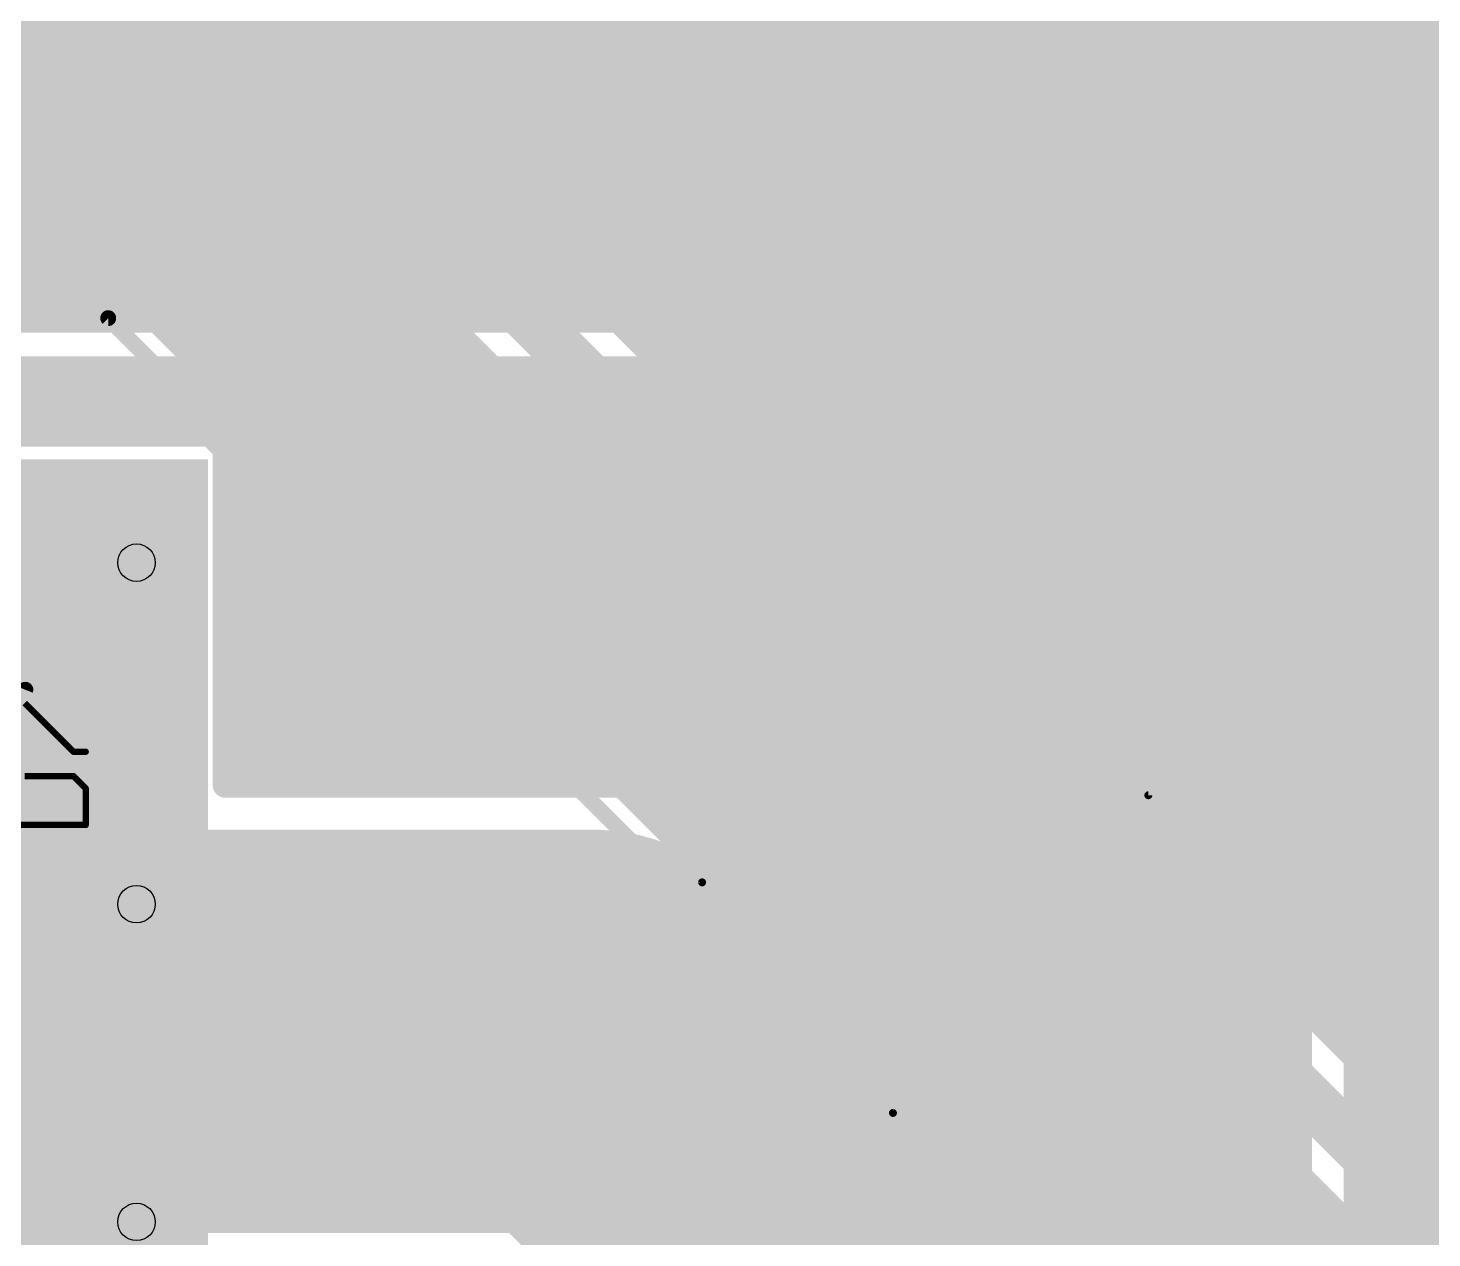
# Model space of a CAD drawing. Extents: x 0 to 10.8, y 0 to 6.1.
# Drawn here: x 8.835 to 9.719, y 2.176 to 2.938 of the extents above; entities that cross this region are included whole.
import ezdxf

# ---------------------------------------------------------------- set-up
doc = ezdxf.new("R2010")
doc.units = 0
for name, color, linetype in [('1', 22, 'CONTINUOUS'), ('116', 253, 'CONTINUOUS'), ('16', 175, 'CONTINUOUS'), ('17', 82, 'CONTINUOUS'), ('18', 82, 'CONTINUOUS'), ('21', 253, 'CONTINUOUS'), ('25', 253, 'CONTINUOUS'), ('29', 253, 'CONTINUOUS'), ('30', 253, 'CONTINUOUS'), ('44', 253, 'CONTINUOUS')]:
    doc.layers.add(name, color=color, linetype=linetype)

# ---------------------------------------------------------------- blocks, each defined once
blk = doc.blocks.new('RECT')
blk.add_solid([(-0.5, -0.5), (0.5, -0.5), (-0.5, 0.5), (0.5, 0.5)])
blk = doc.blocks.new('ROUNDP')
at = {"const_width": 0.5}
blk.add_lwpolyline([(0, -0.25, 1), (0, 0.25, 1), (0, -0.25)], format="xyb", dxfattribs=at)
blk = doc.blocks.new('SQUAREV')
blk.add_solid([(-0.5, -0.5), (0.5, -0.5), (-0.5, 0.5), (0.5, 0.5)])

msp = doc.modelspace()

# ---------------------------------------------------------------- linework, layer by layer
at = {"layer": '1'}
for points, const_width in [([(9.689984, 2.872858), (9.689984, 3.154622)], 0.254), ([(8.660047, 2.872858), (9.689984, 2.872858)], 0.254), ([(9.709732, 2.722858), (9.747882, 2.733079)], 0.016), ([(8.240169, 2.72), (10.134984, 2.72)], 0.016), ([(8.640295, 2.722858), (9.670232, 2.722858)], 0.016), ([(9.670232, 2.722858), (9.709732, 2.722858)], 0.016), ([(8.270854, 2.704), (10.134984, 2.704)], 0.016), ([(8.290685, 2.688), (10.134984, 2.688)], 0.016), ([(8.949449, 2.682039), (8.431193, 2.682039)], 0.016), ([(8.958819, 2.672669), (8.949449, 2.682039)], 0.016), ([(8.958819, 2.461039), (8.958819, 2.672669)], 0.016), ([(8.958819, 2.672), (10.134984, 2.672)], 0.016), ([(8.958819, 2.656), (10.122161, 2.656)], 0.016), ([(8.958819, 2.64), (10.106161, 2.64)], 0.016), ([(8.958819, 2.624), (10.090161, 2.624)], 0.016), ([(8.958819, 2.608), (9.763539, 2.608)], 0.016), ([(8.958819, 2.592), (9.717937, 2.592)], 0.016), ([(9.730154, 2.599055), (9.694811, 2.57865)], 0.016), ([(8.958819, 2.576), (9.692161, 2.576)], 0.016), ([(9.694811, 2.57865), (9.665953, 2.549791)], 0.016), ([(9.789984, 2.048598), (9.789984, 2.454622)], 0.254), ([(8.958819, 2.56), (9.676161, 2.56)], 0.016), ([(9.665953, 2.549791), (9.645547, 2.514449)], 0.016), ([(8.958819, 2.544), (9.66261, 2.544)], 0.016), ([(8.958819, 2.528), (9.653374, 2.528)], 0.016), ([(8.822823, 2.496043), (8.832823, 2.521043)], 0.01), ([(8.958819, 2.512), (9.644894, 2.512)], 0.016), ([(9.645547, 2.514449), (9.634984, 2.475028)], 0.016), ([(8.958819, 2.496), (9.640606, 2.496)], 0.016), ([(8.958819, 2.48), (9.636319, 2.48)], 0.016), ([(9.634984, 2.475028), (9.634984, 2.202236)], 0.016), ([(8.958819, 2.464), (9.634984, 2.464)], 0.016), ([(9.169587, 2.461039), (8.958819, 2.461039)], 0.016), ([(9.210402, 2.461039), (9.169587, 2.461039)], 0.016), ([(9.249823, 2.450476), (9.210402, 2.461039)], 0.016), ([(9.285165, 2.430071), (9.249823, 2.450476)], 0.016), ([(9.254114, 2.448), (9.634984, 2.448)], 0.016), ([(9.281827, 2.432), (9.634984, 2.432)], 0.016), ([(8.637823, 2.306043), (9.189996, 2.306043)], 0.254), ([(9.189996, 2.306043), (9.448799, 2.04724)], 0.254), ([(9.513, 2.202236), (9.285165, 2.430071)], 0.016), ([(9.299236, 2.416), (9.634984, 2.416)], 0.016), ([(9.315236, 2.4), (9.634984, 2.4)], 0.016), ([(9.331236, 2.384), (9.634984, 2.384)], 0.016), ([(9.347236, 2.368), (9.634984, 2.368)], 0.016), ([(9.363236, 2.352), (9.634984, 2.352)], 0.016), ([(9.379236, 2.336), (9.634984, 2.336)], 0.016), ([(9.395236, 2.32), (9.634984, 2.32)], 0.016), ([(9.411236, 2.304), (9.634984, 2.304)], 0.016), ([(9.427236, 2.288), (9.634984, 2.288)], 0.016), ([(9.443236, 2.272), (9.634984, 2.272)], 0.016), ([(9.459236, 2.256), (9.634984, 2.256)], 0.016), ([(9.475236, 2.24), (9.634984, 2.24)], 0.016), ([(9.491236, 2.224), (9.634984, 2.224)], 0.016), ([(9.507236, 2.208), (9.634984, 2.208)], 0.016), ([(9.634984, 2.202236), (9.513, 2.202236)], 0.016)]:
    msp.add_lwpolyline(points, dxfattribs=dict(at, const_width=const_width))
for points, const_width in [([(9.689984, 2.809358, 1), (9.689984, 2.936358)], 0.127), ([(9.626484, 2.872858, 1), (9.753484, 2.872858)], 0.127), ([(9.670232, 2.726858, 1), (9.670232, 2.718858)], 0.008), ([(9.670232, 2.718858, 1), (9.670232, 2.726858)], 0.008), ([(9.708697, 2.726722, 1), (9.710767, 2.718995)], 0.008), ([(9.709732, 2.718858, 1), (9.709732, 2.726858)], 0.008), ([(8.952277, 2.684868, 1), (8.94662, 2.679211)], 0.008), ([(8.949449, 2.678039, 1), (8.949449, 2.686039)], 0.008), ([(8.962819, 2.672669, 1), (8.954819, 2.672669)], 0.008), ([(8.958819, 2.676, 1), (8.958819, 2.668)], 0.008), ([(8.95599, 2.669841, 1), (8.961647, 2.675498)], 0.008), ([(8.958819, 2.66, 1), (8.958819, 2.652)], 0.008), ([(8.958819, 2.644, 1), (8.958819, 2.636)], 0.008), ([(8.958819, 2.628, 1), (8.958819, 2.62)], 0.008), ([(8.958819, 2.612, 1), (8.958819, 2.604)], 0.008), ([(8.958819, 2.596, 1), (8.958819, 2.588)], 0.008), ([(9.717937, 2.588, 1), (9.717937, 2.596)], 0.008), ([(8.958819, 2.58, 1), (8.958819, 2.572)], 0.008), ([(9.853484, 2.454622, 1), (9.726484, 2.454622)], 0.127), ([(9.692811, 2.582114, 1), (9.696811, 2.575186)], 0.008), ([(9.697639, 2.575821, 1), (9.691983, 2.581478)], 0.008), ([(9.692161, 2.572, 1), (9.692161, 2.58)], 0.008), ([(8.958819, 2.564, 1), (8.958819, 2.556)], 0.008), ([(9.676161, 2.556, 1), (9.676161, 2.564)], 0.008), ([(9.663124, 2.55262, 1), (9.668781, 2.546963)], 0.008), ([(9.669417, 2.547791, 1), (9.662489, 2.551791)], 0.008), ([(8.958819, 2.548, 1), (8.958819, 2.54)], 0.008), ([(9.66261, 2.54, 1), (9.66261, 2.548)], 0.008), ([(8.958819, 2.532, 1), (8.958819, 2.524)], 0.008), ([(9.653374, 2.524, 1), (9.653374, 2.532)], 0.008), ([(8.835144, 2.520115, 1), (8.830502, 2.521972)], 0.005), ([(8.958819, 2.516, 1), (8.958819, 2.508)], 0.008), ([(9.642083, 2.516449, 1), (9.649011, 2.512449)], 0.008), ([(9.649411, 2.513414, 1), (9.641684, 2.515484)], 0.008), ([(9.644894, 2.508, 1), (9.644894, 2.516)], 0.008), ([(8.958819, 2.5, 1), (8.958819, 2.492)], 0.008), ([(9.640606, 2.492, 1), (9.640606, 2.5)], 0.008), ([(8.958819, 2.484, 1), (8.958819, 2.476)], 0.008), ([(9.636319, 2.476, 1), (9.636319, 2.484)], 0.008), ([(9.638984, 2.475028, 1), (9.630984, 2.475028)], 0.008), ([(9.631121, 2.476063, 1), (9.638848, 2.473992)], 0.008), ([(8.958819, 2.468, 1), (8.958819, 2.46)], 0.008), ([(8.958819, 2.465039, 1), (8.958819, 2.457039)], 0.008), ([(9.169587, 2.465039, 1), (9.169587, 2.457039)], 0.008), ([(9.169587, 2.457039, 1), (9.169587, 2.465039)], 0.008), ([(9.211437, 2.464903, 1), (9.209366, 2.457176)], 0.008), ([(9.210402, 2.457039, 1), (9.210402, 2.465039)], 0.008), ([(9.634984, 2.46, 1), (9.634984, 2.468)], 0.008), ([(8.954819, 2.461039, 1), (8.962819, 2.461039)], 0.008), ([(9.251823, 2.45394, 1), (9.247823, 2.447012)], 0.008), ([(9.248788, 2.446613, 1), (9.250858, 2.45434)], 0.008), ([(9.254114, 2.452, 1), (9.254114, 2.444)], 0.008), ([(9.634984, 2.444, 1), (9.634984, 2.452)], 0.008), ([(9.281827, 2.436, 1), (9.281827, 2.428)], 0.008), ([(9.634984, 2.428, 1), (9.634984, 2.436)], 0.008), ([(9.234897, 2.350945, 1), (9.145095, 2.261142)], 0.127), ([(9.189996, 2.242543, 1), (9.189996, 2.369543)], 0.127), ([(9.287994, 2.432899, 1), (9.282337, 2.427242)], 0.008), ([(9.283165, 2.426607, 1), (9.287165, 2.433535)], 0.008), ([(9.299236, 2.42, 1), (9.299236, 2.412)], 0.008), ([(9.634984, 2.412, 1), (9.634984, 2.42)], 0.008), ([(9.315236, 2.404, 1), (9.315236, 2.396)], 0.008), ([(9.634984, 2.396, 1), (9.634984, 2.404)], 0.008), ([(9.331236, 2.388, 1), (9.331236, 2.38)], 0.008), ([(9.634984, 2.38, 1), (9.634984, 2.388)], 0.008), ([(9.347236, 2.372, 1), (9.347236, 2.364)], 0.008), ([(9.634984, 2.364, 1), (9.634984, 2.372)], 0.008), ([(9.363236, 2.356, 1), (9.363236, 2.348)], 0.008), ([(9.634984, 2.348, 1), (9.634984, 2.356)], 0.008), ([(9.379236, 2.34, 1), (9.379236, 2.332)], 0.008), ([(9.634984, 2.332, 1), (9.634984, 2.34)], 0.008), ([(9.395236, 2.324, 1), (9.395236, 2.316)], 0.008), ([(9.634984, 2.316, 1), (9.634984, 2.324)], 0.008), ([(9.411236, 2.308, 1), (9.411236, 2.3)], 0.008), ([(9.634984, 2.3, 1), (9.634984, 2.308)], 0.008), ([(9.427236, 2.292, 1), (9.427236, 2.284)], 0.008), ([(9.634984, 2.284, 1), (9.634984, 2.292)], 0.008), ([(9.443236, 2.276, 1), (9.443236, 2.268)], 0.008), ([(9.634984, 2.268, 1), (9.634984, 2.276)], 0.008), ([(9.459236, 2.26, 1), (9.459236, 2.252)], 0.008), ([(9.634984, 2.252, 1), (9.634984, 2.26)], 0.008), ([(9.475236, 2.244, 1), (9.475236, 2.236)], 0.008), ([(9.634984, 2.236, 1), (9.634984, 2.244)], 0.008), ([(9.491236, 2.228, 1), (9.491236, 2.22)], 0.008), ([(9.634984, 2.22, 1), (9.634984, 2.228)], 0.008), ([(9.507236, 2.212, 1), (9.507236, 2.204)], 0.008), ([(9.513, 2.206236, 1), (9.513, 2.198236)], 0.008), ([(9.634984, 2.204, 1), (9.634984, 2.212)], 0.008), ([(9.634984, 2.198236, 1), (9.634984, 2.206236)], 0.008), ([(9.510172, 2.199408, 1), (9.515828, 2.205065)], 0.008), ([(9.630984, 2.202236, 1), (9.638984, 2.202236)], 0.008)]:
    msp.add_lwpolyline(points, format="xyb", dxfattribs=dict(at, const_width=const_width))
at = {"layer": '116', "const_width": 0.007874}
for points in [[(8.902835, 2.59122, 1), (8.902835, 2.610906, 1), (8.902835, 2.59122)], [(8.902835, 2.37622, 1), (8.902835, 2.395906, 1), (8.902835, 2.37622)], [(8.902835, 2.17622, 1), (8.902835, 2.195906, 1), (8.902835, 2.17622)]]:
    msp.add_lwpolyline(points, format="xyb", dxfattribs=at)
at = {"layer": '16'}
for points, const_width in [([(7.34915, 2.944), (10.26387, 2.944)], 0.016), ([(7.33315, 2.928), (10.754087, 2.928)], 0.016), ([(7.31715, 2.912), (10.754087, 2.912)], 0.016), ([(7.30115, 2.896), (10.342264, 2.896)], 0.016), ([(7.28515, 2.88), (10.319701, 2.88)], 0.016), ([(7.26915, 2.864), (10.305335, 2.864)], 0.016), ([(7.25315, 2.848), (10.296098, 2.848)], 0.016), ([(9.117756, 2.833996), (7.239146, 2.833996)], 0.016), ([(9.132091, 2.828059), (9.117756, 2.833996)], 0.016), ([(9.122579, 2.832), (10.290689, 2.832)], 0.016), ([(9.143059, 2.817091), (9.132091, 2.828059)], 0.016), ([(10.189701, 1.770449), (9.143059, 2.817091)], 0.016), ([(9.14415, 2.816), (10.286984, 2.816)], 0.016), ([(5.74, 2.795), (9.11, 2.795)], 0.032), ([(9.11, 2.795), (10.175, 1.73)], 0.032), ([(9.16015, 2.8), (10.286984, 2.8)], 0.016), ([(9.17615, 2.784), (10.288874, 2.784)], 0.016), ([(9.19215, 2.768), (10.293161, 2.768)], 0.016), ([(8.885, 2.755), (5.725, 2.755)], 0.01), ([(10.185, 1.455), (8.885, 2.755)], 0.01), ([(10.178693, 1.490996), (8.913689, 2.756)], 0.016), ([(8.913689, 2.756), (9.093843, 2.756)], 0.016), ([(8.917689, 2.752), (9.097843, 2.752)], 0.016), ([(9.093843, 2.756), (10.134547, 1.715295)], 0.016), ([(9.20815, 2.752), (10.301429, 2.752)], 0.016), ([(8.933689, 2.736), (9.113843, 2.736)], 0.016), ([(9.22415, 2.736), (10.312941, 2.736)], 0.016), ([(8.949689, 2.72), (9.129843, 2.72)], 0.016), ([(9.24015, 2.72), (10.330551, 2.72)], 0.016), ([(8.965689, 2.704), (9.145843, 2.704)], 0.016), ([(9.25615, 2.704), (10.367543, 2.704)], 0.016), ([(8.981689, 2.688), (9.161843, 2.688)], 0.016), ([(9.27215, 2.688), (10.754087, 2.688)], 0.016), ([(8.997689, 2.672), (9.177843, 2.672)], 0.016), ([(9.28815, 2.672), (10.248835, 2.672)], 0.016), ([(9.013689, 2.656), (9.193843, 2.656)], 0.016), ([(9.30415, 2.656), (10.231055, 2.656)], 0.016), ([(9.029689, 2.64), (9.209843, 2.64)], 0.016), ([(9.32015, 2.64), (10.220213, 2.64)], 0.016), ([(9.045689, 2.624), (9.225843, 2.624)], 0.016), ([(9.33615, 2.624), (10.213587, 2.624)], 0.016), ([(9.061689, 2.608), (9.241843, 2.608)], 0.016), ([(9.35215, 2.608), (10.211984, 2.608)], 0.016), ([(9.077689, 2.592), (9.257843, 2.592)], 0.016), ([(9.36815, 2.592), (10.211984, 2.592)], 0.016), ([(9.093689, 2.576), (9.273843, 2.576)], 0.016), ([(9.38415, 2.576), (10.217409, 2.576)], 0.016), ([(9.109689, 2.56), (9.289843, 2.56)], 0.016), ([(9.40015, 2.56), (10.224295, 2.56)], 0.016), ([(9.125689, 2.544), (9.305843, 2.544)], 0.016), ([(9.41615, 2.544), (9.738799, 2.544)], 0.016), ([(9.72674, 2.537039), (9.707563, 2.517862)], 0.016), ([(9.141689, 2.528), (9.321843, 2.528)], 0.016), ([(9.43215, 2.528), (9.717701, 2.528)], 0.016), ([(9.157689, 2.512), (9.337843, 2.512)], 0.016), ([(9.44815, 2.512), (9.704181, 2.512)], 0.016), ([(9.707563, 2.517862), (9.694004, 2.494378)], 0.016), ([(9.173689, 2.496), (9.353843, 2.496)], 0.016), ([(9.46415, 2.496), (9.694941, 2.496)], 0.016), ([(9.694004, 2.494378), (9.686984, 2.468181)], 0.016), ([(9.189689, 2.48), (9.369843, 2.48)], 0.016), ([(9.48015, 2.48), (9.690154, 2.48)], 0.016), ([(9.686984, 2.468181), (9.686984, 2.441059)], 0.016), ([(9.205689, 2.464), (9.385843, 2.464)], 0.016), ([(9.49615, 2.464), (9.686984, 2.464)], 0.016), ([(9.221689, 2.448), (9.401843, 2.448)], 0.016), ([(9.51215, 2.448), (9.686984, 2.448)], 0.016), ([(9.686984, 2.441059), (9.694004, 2.414862)], 0.016), ([(9.237689, 2.432), (9.417843, 2.432)], 0.016), ([(9.52815, 2.432), (9.689409, 2.432)], 0.016), ([(9.253689, 2.416), (9.433843, 2.416)], 0.016), ([(9.54415, 2.416), (9.693697, 2.416)], 0.016), ([(9.694004, 2.414862), (9.707563, 2.391378)], 0.016), ([(9.269689, 2.4), (9.449843, 2.4)], 0.016), ([(9.56015, 2.4), (9.702583, 2.4)], 0.016), ([(9.707563, 2.391378), (9.72674, 2.372201)], 0.016), ([(9.285689, 2.384), (9.465843, 2.384)], 0.016), ([(9.57615, 2.384), (9.714941, 2.384)], 0.016), ([(9.301689, 2.368), (9.481843, 2.368)], 0.016), ([(9.59215, 2.368), (9.734016, 2.368)], 0.016), ([(9.317689, 2.352), (9.497843, 2.352)], 0.016), ([(9.60815, 2.352), (9.775008, 2.352)], 0.016), ([(9.333689, 2.336), (9.513843, 2.336)], 0.016), ([(9.62415, 2.336), (10.754087, 2.336)], 0.016), ([(9.349689, 2.32), (9.529843, 2.32)], 0.016), ([(9.64015, 2.32), (10.754087, 2.32)], 0.016), ([(9.365689, 2.304), (9.545843, 2.304)], 0.016), ([(9.65615, 2.304), (10.754087, 2.304)], 0.016), ([(9.381689, 2.288), (9.561843, 2.288)], 0.016), ([(9.67215, 2.288), (10.754087, 2.288)], 0.016), ([(9.397689, 2.272), (9.577843, 2.272)], 0.016), ([(9.68815, 2.272), (10.754087, 2.272)], 0.016), ([(9.413689, 2.256), (9.593843, 2.256)], 0.016), ([(9.70415, 2.256), (10.754087, 2.256)], 0.016), ([(9.429689, 2.24), (9.609843, 2.24)], 0.016), ([(9.72015, 2.24), (10.754087, 2.24)], 0.016), ([(9.445689, 2.224), (9.625843, 2.224)], 0.016), ([(9.461689, 2.208), (9.641843, 2.208)], 0.016), ([(9.477689, 2.192), (9.657843, 2.192)], 0.016), ([(9.493689, 2.176), (9.673843, 2.176)], 0.016)]:
    msp.add_lwpolyline(points, dxfattribs=dict(at, const_width=const_width))
for points, const_width in [([(9.119287, 2.837692, 1), (9.116225, 2.8303)], 0.008), ([(9.117756, 2.829996, 1), (9.117756, 2.837996)], 0.008), ([(9.122579, 2.836, 1), (9.122579, 2.828)], 0.008), ([(9.134919, 2.830887, 1), (9.129262, 2.825231)], 0.008), ([(9.13056, 2.824363, 1), (9.133621, 2.831755)], 0.008), ([(9.145887, 2.819919, 1), (9.140231, 2.814262)], 0.008), ([(9.14415, 2.82, 1), (9.14415, 2.812)], 0.008), ([(9.140231, 2.814262, 1), (9.145887, 2.819919)], 0.008), ([(9.115657, 2.800657, 1), (9.104343, 2.789343)], 0.016), ([(9.11, 2.787, 1), (9.11, 2.803)], 0.016), ([(9.16015, 2.804, 1), (9.16015, 2.796)], 0.008), ([(9.17615, 2.788, 1), (9.17615, 2.78)], 0.008), ([(9.19215, 2.772, 1), (9.19215, 2.764)], 0.008), ([(8.886768, 2.756768, 1), (8.883232, 2.753232)], 0.005), ([(8.885, 2.7525, 1), (8.885, 2.7575)], 0.005), ([(8.913689, 2.76, 1), (8.913689, 2.752)], 0.008), ([(8.916517, 2.758828, 1), (8.910861, 2.753172)], 0.008), ([(8.917689, 2.756, 1), (8.917689, 2.748)], 0.008), ([(9.096671, 2.758828, 1), (9.091014, 2.753172)], 0.008), ([(9.093843, 2.752, 1), (9.093843, 2.76)], 0.008), ([(9.097843, 2.748, 1), (9.097843, 2.756)], 0.008), ([(9.20815, 2.756, 1), (9.20815, 2.748)], 0.008), ([(8.933689, 2.74, 1), (8.933689, 2.732)], 0.008), ([(9.113843, 2.732, 1), (9.113843, 2.74)], 0.008), ([(9.22415, 2.74, 1), (9.22415, 2.732)], 0.008), ([(8.949689, 2.724, 1), (8.949689, 2.716)], 0.008), ([(9.129843, 2.716, 1), (9.129843, 2.724)], 0.008), ([(9.24015, 2.724, 1), (9.24015, 2.716)], 0.008), ([(8.965689, 2.708, 1), (8.965689, 2.7)], 0.008), ([(9.145843, 2.7, 1), (9.145843, 2.708)], 0.008), ([(9.25615, 2.708, 1), (9.25615, 2.7)], 0.008), ([(8.981689, 2.692, 1), (8.981689, 2.684)], 0.008), ([(9.161843, 2.684, 1), (9.161843, 2.692)], 0.008), ([(9.27215, 2.692, 1), (9.27215, 2.684)], 0.008), ([(8.997689, 2.676, 1), (8.997689, 2.668)], 0.008), ([(9.177843, 2.668, 1), (9.177843, 2.676)], 0.008), ([(9.28815, 2.676, 1), (9.28815, 2.668)], 0.008), ([(9.013689, 2.66, 1), (9.013689, 2.652)], 0.008), ([(9.193843, 2.652, 1), (9.193843, 2.66)], 0.008), ([(9.30415, 2.66, 1), (9.30415, 2.652)], 0.008), ([(9.029689, 2.644, 1), (9.029689, 2.636)], 0.008), ([(9.209843, 2.636, 1), (9.209843, 2.644)], 0.008), ([(9.32015, 2.644, 1), (9.32015, 2.636)], 0.008), ([(9.045689, 2.628, 1), (9.045689, 2.62)], 0.008), ([(9.225843, 2.62, 1), (9.225843, 2.628)], 0.008), ([(9.33615, 2.628, 1), (9.33615, 2.62)], 0.008), ([(9.061689, 2.612, 1), (9.061689, 2.604)], 0.008), ([(9.241843, 2.604, 1), (9.241843, 2.612)], 0.008), ([(9.35215, 2.612, 1), (9.35215, 2.604)], 0.008), ([(9.077689, 2.596, 1), (9.077689, 2.588)], 0.008), ([(9.257843, 2.588, 1), (9.257843, 2.596)], 0.008), ([(9.36815, 2.596, 1), (9.36815, 2.588)], 0.008), ([(9.093689, 2.58, 1), (9.093689, 2.572)], 0.008), ([(9.273843, 2.572, 1), (9.273843, 2.58)], 0.008), ([(9.38415, 2.58, 1), (9.38415, 2.572)], 0.008), ([(9.109689, 2.564, 1), (9.109689, 2.556)], 0.008), ([(9.289843, 2.556, 1), (9.289843, 2.564)], 0.008), ([(9.40015, 2.564, 1), (9.40015, 2.556)], 0.008), ([(9.125689, 2.548, 1), (9.125689, 2.54)], 0.008), ([(9.305843, 2.54, 1), (9.305843, 2.548)], 0.008), ([(9.41615, 2.548, 1), (9.41615, 2.54)], 0.008), ([(9.141689, 2.532, 1), (9.141689, 2.524)], 0.008), ([(9.321843, 2.524, 1), (9.321843, 2.532)], 0.008), ([(9.43215, 2.532, 1), (9.43215, 2.524)], 0.008), ([(9.717701, 2.524, 1), (9.717701, 2.532)], 0.008), ([(9.157689, 2.516, 1), (9.157689, 2.508)], 0.008), ([(9.337843, 2.508, 1), (9.337843, 2.516)], 0.008), ([(9.44815, 2.516, 1), (9.44815, 2.508)], 0.008), ([(9.704735, 2.520691, 1), (9.710391, 2.515034)], 0.008), ([(9.711027, 2.515862, 1), (9.704099, 2.519862)], 0.008), ([(9.704181, 2.508, 1), (9.704181, 2.516)], 0.008), ([(9.173689, 2.5, 1), (9.173689, 2.492)], 0.008), ([(9.353843, 2.492, 1), (9.353843, 2.5)], 0.008), ([(9.46415, 2.5, 1), (9.46415, 2.492)], 0.008), ([(9.697868, 2.493343, 1), (9.69014, 2.495413)], 0.008), ([(9.694941, 2.492, 1), (9.694941, 2.5)], 0.008), ([(9.69054, 2.496378, 1), (9.697468, 2.492378)], 0.008), ([(9.189689, 2.484, 1), (9.189689, 2.476)], 0.008), ([(9.369843, 2.476, 1), (9.369843, 2.484)], 0.008), ([(9.48015, 2.484, 1), (9.48015, 2.476)], 0.008), ([(9.690154, 2.476, 1), (9.690154, 2.484)], 0.008), ([(9.690984, 2.468181, 1), (9.682984, 2.468181)], 0.008), ([(9.205689, 2.468, 1), (9.205689, 2.46)], 0.008), ([(9.385843, 2.46, 1), (9.385843, 2.468)], 0.008), ([(9.49615, 2.468, 1), (9.49615, 2.46)], 0.008), ([(9.683121, 2.469216, 1), (9.690848, 2.467146)], 0.008), ([(9.686984, 2.46, 1), (9.686984, 2.468)], 0.008), ([(9.221689, 2.452, 1), (9.221689, 2.444)], 0.008), ([(9.401843, 2.444, 1), (9.401843, 2.452)], 0.008), ([(9.51215, 2.452, 1), (9.51215, 2.444)], 0.008), ([(9.690848, 2.442094, 1), (9.683121, 2.440024)], 0.008), ([(9.686984, 2.444, 1), (9.686984, 2.452)], 0.008), ([(9.237689, 2.436, 1), (9.237689, 2.428)], 0.008), ([(9.417843, 2.428, 1), (9.417843, 2.436)], 0.008), ([(9.52815, 2.436, 1), (9.52815, 2.428)], 0.008), ([(9.682984, 2.441059, 1), (9.690984, 2.441059)], 0.008), ([(9.689409, 2.428, 1), (9.689409, 2.436)], 0.008), ([(9.253689, 2.42, 1), (9.253689, 2.412)], 0.008), ([(9.433843, 2.412, 1), (9.433843, 2.42)], 0.008), ([(9.54415, 2.42, 1), (9.54415, 2.412)], 0.008), ([(9.697468, 2.416862, 1), (9.69054, 2.412862)], 0.008), ([(9.693697, 2.412, 1), (9.693697, 2.42)], 0.008), ([(9.69014, 2.413827, 1), (9.697868, 2.415898)], 0.008), ([(9.269689, 2.404, 1), (9.269689, 2.396)], 0.008), ([(9.449843, 2.396, 1), (9.449843, 2.404)], 0.008), ([(9.56015, 2.404, 1), (9.56015, 2.396)], 0.008), ([(9.702583, 2.396, 1), (9.702583, 2.404)], 0.008), ([(9.710391, 2.394206, 1), (9.704735, 2.38855)], 0.008), ([(9.704099, 2.389378, 1), (9.711027, 2.393378)], 0.008), ([(9.285689, 2.388, 1), (9.285689, 2.38)], 0.008), ([(9.465843, 2.38, 1), (9.465843, 2.388)], 0.008), ([(9.57615, 2.388, 1), (9.57615, 2.38)], 0.008), ([(9.714941, 2.38, 1), (9.714941, 2.388)], 0.008), ([(9.301689, 2.372, 1), (9.301689, 2.364)], 0.008), ([(9.481843, 2.364, 1), (9.481843, 2.372)], 0.008), ([(9.59215, 2.372, 1), (9.59215, 2.364)], 0.008), ([(9.317689, 2.356, 1), (9.317689, 2.348)], 0.008), ([(9.497843, 2.348, 1), (9.497843, 2.356)], 0.008), ([(9.60815, 2.356, 1), (9.60815, 2.348)], 0.008), ([(9.333689, 2.34, 1), (9.333689, 2.332)], 0.008), ([(9.513843, 2.332, 1), (9.513843, 2.34)], 0.008), ([(9.62415, 2.34, 1), (9.62415, 2.332)], 0.008), ([(9.349689, 2.324, 1), (9.349689, 2.316)], 0.008), ([(9.529843, 2.316, 1), (9.529843, 2.324)], 0.008), ([(9.64015, 2.324, 1), (9.64015, 2.316)], 0.008), ([(9.365689, 2.308, 1), (9.365689, 2.3)], 0.008), ([(9.545843, 2.3, 1), (9.545843, 2.308)], 0.008), ([(9.65615, 2.308, 1), (9.65615, 2.3)], 0.008), ([(9.381689, 2.292, 1), (9.381689, 2.284)], 0.008), ([(9.561843, 2.284, 1), (9.561843, 2.292)], 0.008), ([(9.67215, 2.292, 1), (9.67215, 2.284)], 0.008), ([(9.397689, 2.276, 1), (9.397689, 2.268)], 0.008), ([(9.577843, 2.268, 1), (9.577843, 2.276)], 0.008), ([(9.68815, 2.276, 1), (9.68815, 2.268)], 0.008), ([(9.413689, 2.26, 1), (9.413689, 2.252)], 0.008), ([(9.593843, 2.252, 1), (9.593843, 2.26)], 0.008), ([(9.70415, 2.26, 1), (9.70415, 2.252)], 0.008), ([(9.429689, 2.244, 1), (9.429689, 2.236)], 0.008), ([(9.609843, 2.236, 1), (9.609843, 2.244)], 0.008), ([(9.72015, 2.244, 1), (9.72015, 2.236)], 0.008), ([(9.445689, 2.228, 1), (9.445689, 2.22)], 0.008), ([(9.625843, 2.22, 1), (9.625843, 2.228)], 0.008), ([(9.461689, 2.212, 1), (9.461689, 2.204)], 0.008), ([(9.641843, 2.204, 1), (9.641843, 2.212)], 0.008), ([(9.477689, 2.196, 1), (9.477689, 2.188)], 0.008), ([(9.657843, 2.188, 1), (9.657843, 2.196)], 0.008), ([(9.493689, 2.18, 1), (9.493689, 2.172)], 0.008), ([(9.673843, 2.172, 1), (9.673843, 2.18)], 0.008)]:
    msp.add_lwpolyline(points, format="xyb", dxfattribs=dict(at, const_width=const_width))
at = {"layer": '21', "const_width": 0.005}
for points in [[(9.258984, 3.32698), (9.258984, 2.399799)], [(9.539984, 2.454622), (9.539984, 3.004622)], [(10.389984, 2.454622), (9.539984, 2.454622)], [(9.379161, 2.254622), (9.928984, 2.254622)]]:
    msp.add_lwpolyline(points, dxfattribs=at)
at = {"layer": '21'}
for points, const_width in [([(9.539984, 2.455872, 1), (9.539984, 2.453372)], 0.0025), ([(9.538734, 2.454622, 1), (9.541234, 2.454622)], 0.0025), ([(9.258984, 2.399799, 0.414388), (9.379161, 2.254622)], 0.005), ([(9.257734, 2.399799, 1), (9.260234, 2.399799)], 0.0025), ([(9.260229, 2.399682, 1), (9.25774, 2.399917)], 0.0025), ([(9.379161, 2.255872, 1), (9.379161, 2.253372)], 0.0025), ([(9.379045, 2.253378, 1), (9.379278, 2.255867)], 0.0025)]:
    msp.add_lwpolyline(points, format="xyb", dxfattribs=dict(at, const_width=const_width))
at = {"layer": '25', "const_width": 0.004}
for points in [[(8.832461, 2.512693), (8.863154, 2.482004)], [(8.863154, 2.482004), (8.870823, 2.482004)], [(8.863154, 2.466657), (8.832461, 2.466657)], [(8.870823, 2.458984), (8.863154, 2.466657)], [(8.870823, 2.435969), (8.870823, 2.458984)], [(8.824787, 2.435969), (8.870823, 2.435969)]]:
    msp.add_lwpolyline(points, dxfattribs=at)
at = {"layer": '25', "const_width": 0.002}
for points in [[(8.863154, 2.483004, 1), (8.863154, 2.481004)], [(8.862446, 2.481297, 1), (8.863861, 2.482711)], [(8.870823, 2.481004, 1), (8.870823, 2.483004)], [(8.863861, 2.467364, 1), (8.862446, 2.465951)], [(8.863154, 2.465657, 1), (8.863154, 2.467657)], [(8.871823, 2.458984, 1), (8.869823, 2.458984)], [(8.870116, 2.458277, 1), (8.87153, 2.459691)], [(8.869823, 2.435969, 1), (8.871823, 2.435969)], [(8.870823, 2.434969, 1), (8.870823, 2.436969)]]:
    msp.add_lwpolyline(points, format="xyb", dxfattribs=at)
at = {"layer": '44'}
for centre in [(8.902823, 2.601043), (8.902823, 2.386043), (8.902823, 2.186043)]:
    msp.add_circle(centre, 0.011811, dxfattribs=at)

# ---------------------------------------------------------------- block references
at = {"layer": '1', "xscale": 0.505, "yscale": 0.745}
msp.add_blockref('RECT', (8.690323, 2.293543), dxfattribs=at)
at = {"layer": '16', "xscale": 0.67, "yscale": 0.74}
msp.add_blockref('RECT', (8.612823, 2.296043), dxfattribs=at)
at = {"layer": '17', "xscale": 0.15, "yscale": 0.15, "rotation": 270}
msp.add_blockref('ROUNDP', (9.789984, 2.454622), dxfattribs=at)
msp.add_blockref('ROUNDP', (9.789984, 2.454622), dxfattribs=at)
at = {"layer": '18', "xscale": 0.039622, "yscale": 0.039622}
for p in [(8.902823, 2.601043), (8.902823, 2.601043), (8.902823, 2.386043), (8.902823, 2.386043), (8.902823, 2.186043), (8.902823, 2.186043)]:
    msp.add_blockref('SQUAREV', p, dxfattribs=at)
at = {"layer": '29', "xscale": 0.047622, "yscale": 0.047622}
for p in [(8.902823, 2.601043), (8.902823, 2.386043), (8.902823, 2.186043)]:
    msp.add_blockref('SQUAREV', p, dxfattribs=at)
at = {"layer": '29', "xscale": 0.158, "yscale": 0.158, "rotation": 270}
msp.add_blockref('ROUNDP', (9.789984, 2.454622), dxfattribs=at)
at = {"layer": '30', "xscale": 0.047622, "yscale": 0.047622}
for p in [(8.902823, 2.601043), (8.902823, 2.386043), (8.902823, 2.186043)]:
    msp.add_blockref('SQUAREV', p, dxfattribs=at)
at = {"layer": '30', "xscale": 0.158, "yscale": 0.158, "rotation": 270}
msp.add_blockref('ROUNDP', (9.789984, 2.454622), dxfattribs=at)

doc.saveas('drawing.dxf')
